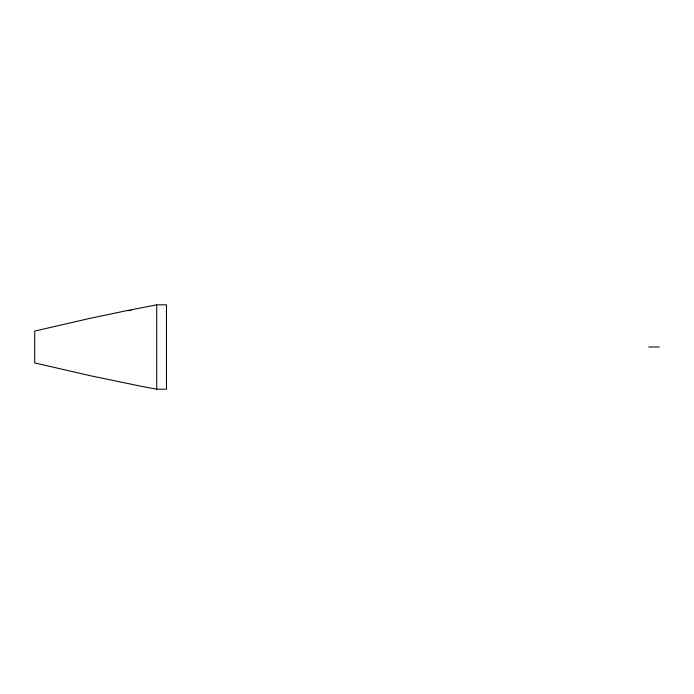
<?xml version="1.0" encoding="UTF-8"?>
<svg xmlns="http://www.w3.org/2000/svg" width="694" height="694" viewBox="0 0 694 694"><rect width="100%" height="100%" fill="white"/><g stroke="black" fill="none" stroke-linecap="round" stroke-linejoin="round"><path stroke-width="1.04" d="M127.254 310.548L90.125 318.32L34.7 331.073L34.7 362.927L90.125 375.68L141.524 386.358L156.714 389.169L166.473 389.169L166.473 304.831L156.714 304.831L127.254 310.548L131.157 310.548M648.76 347L659.3 347M156.714 304.831L156.714 389.169"/></g></svg>
